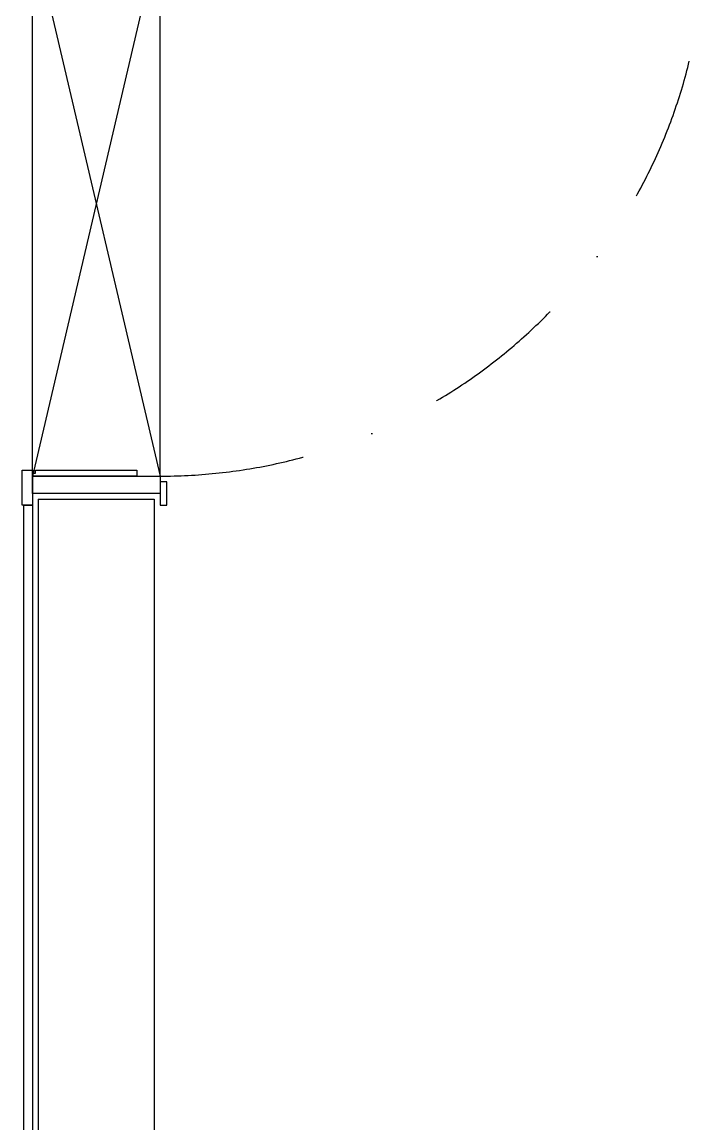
# Model space of a CAD drawing. Header units: millimetres. Extents: x -33000 to 294000, y 0 to 42408.
# Drawn here: x 55798 to 56976, y 11127 to 13028 of the extents above; entities that cross this region are included whole.
import ezdxf

# ---------------------------------------------------------------- set-up
doc = ezdxf.new("R2010")
doc.units = ezdxf.units.MM
doc.header["$LTSCALE"] = 50
doc.linetypes.add('DASHDOTX2', pattern=[2, 1, -0.5, 0, -0.5])
doc.layers.add('arch', color=8, linetype='Continuous')

msp = doc.modelspace()

# ---------------------------------------------------------------- linework, layer by layer
at = {"layer": 'arch'}
for p, q in [((55816.2, 12244.6), (55816.2, 13184.6)), ((55816.2, 13184.6), (56036.2, 12244.6)), ((56036.2, 13184.6), (55816.2, 12244.6)), ((56036.2, 12244.6), (56036.2, 13184.6)), ((55816.2, 12244.6), (55816.2, 12249.6)), ((55816.2, 12249.6), (55821.2, 12249.6)), ((55816.2, 12214.6), (55816.2, 12244.6)), ((55816.2, 12244.6), (56036.2, 12244.6)), ((55996.2, 12244.6), (55816.2, 12244.6)), ((55821.2, 12249.6), (55821.2, 12254.6)), ((55821.2, 12254.6), (55996.2, 12254.6)), ((55996.2, 12254.6), (55996.2, 12244.6)), ((56036.2, 12244.6), (56036.2, 12214.6)), ((56048.2, 12234.6), (56036.2, 12234.6)), ((56036.2, 12234.6), (56036.2, 12194.6)), ((56048.2, 12194.6), (56048.2, 12234.6)), ((56036.2, 12214.6), (55816.2, 12214.6)), ((55826.2, 12204.6), (56026.2, 12204.6)), ((55826.2, 12204.6), (55826.2, 9614.6)), ((56026.2, 12204.6), (56026.2, 9614.6)), ((55801.2, 12194.6), (55816.2, 12194.6)), ((55801.2, 8249.6), (55801.2, 12194.6)), ((55816.2, 12194.6), (55816.2, 8249.6)), ((56036.2, 12194.6), (56048.2, 12194.6))]:
    msp.add_line(p, q, dxfattribs=at)
at = {"layer": 'arch', "linetype": 'Continuous', "ltscale": 4}
for p, q in [((55798.2, 12194.6), (55798.2, 12254.6)), ((55798.2, 12254.6), (55816.2, 12254.6)), ((55816.2, 12254.6), (55816.2, 12194.6)), ((55816.2, 12194.6), (55798.2, 12194.6))]:
    msp.add_line(p, q, dxfattribs=at)
at = {"layer": 'arch', "linetype": 'DASHDOTX2', "ltscale": 5}
msp.add_arc((56036.2, 13184.6), 940, 270, 360, dxfattribs=at)

doc.saveas('drawing.dxf')
